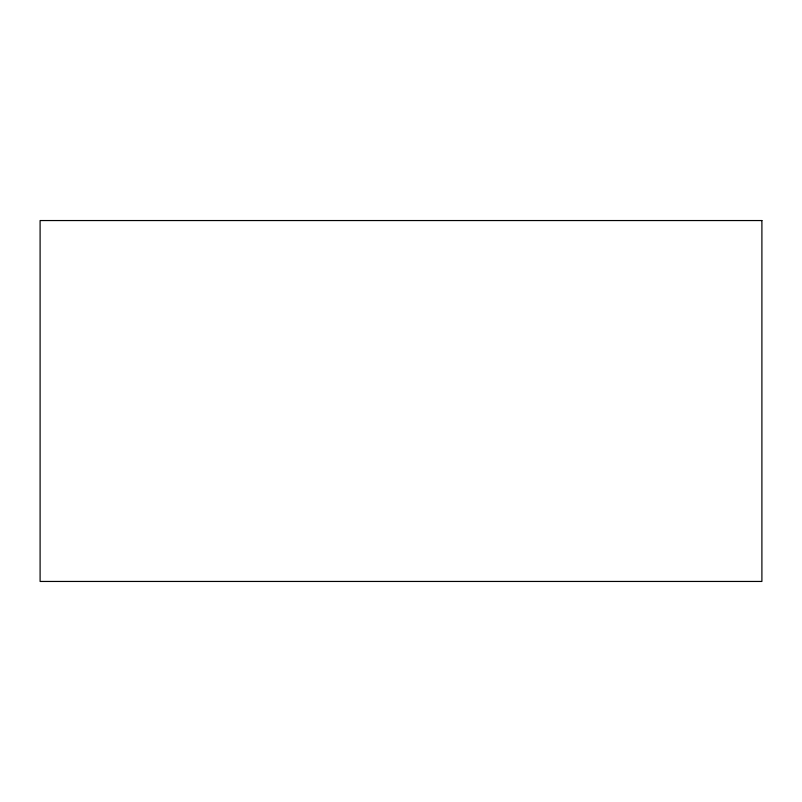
<?xml version="1.0" encoding="UTF-8"?>
<svg xmlns="http://www.w3.org/2000/svg" width="802" height="802" viewBox="0 0 802 802"><rect width="100%" height="100%" fill="white"/><g stroke="black" fill="none" stroke-linecap="round" stroke-linejoin="round"><path stroke-width="1.2" d="M761.9 220.55L40.1 220.55L40.1 581.45L761.9 581.45L761.9 220.55"/></g></svg>
